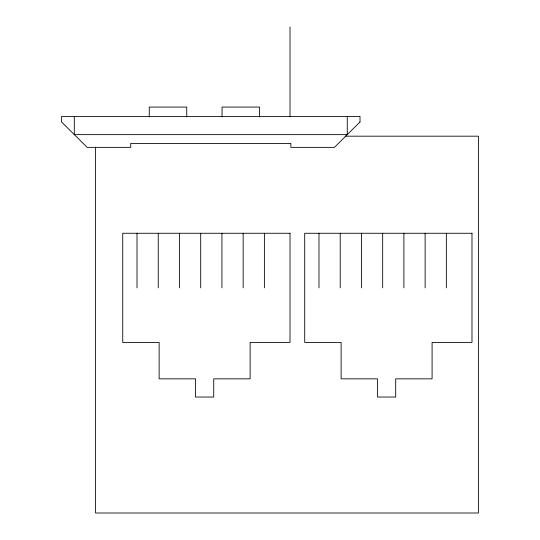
<?xml version="1.0" encoding="UTF-8"?>
<svg xmlns="http://www.w3.org/2000/svg" width="540" height="540" viewBox="0 0 540 540"><rect width="100%" height="100%" fill="white"/><g stroke="black" fill="none" stroke-linecap="round" stroke-linejoin="round"><path stroke-width="0.81" d="M345.175 136.181L478.427 136.181L478.427 513L95.54 513L95.54 147.143M446.357 233.267L446.357 287.854M425.129 233.267L425.129 287.854M403.9 233.267L403.9 287.854M382.671 233.267L382.671 287.854M361.442 233.267L361.442 287.854M347.267 116.431L347.267 134.629L74.311 134.629L74.311 116.431M340.214 233.267L340.214 287.854M318.978 233.267L318.978 287.854M290.014 27L290.014 116.863M264.391 233.267L264.391 287.854M259.531 116.991L259.531 107.069L222.048 107.069L222.048 116.991M243.162 233.267L243.162 287.854M221.933 233.267L221.933 287.854M200.698 233.267L200.698 287.854M186.746 116.991L186.746 107.069L149.263 107.069L149.263 116.991M179.469 233.267L179.469 287.854M158.24 233.267L158.24 287.854M137.012 233.267L137.012 287.854M360.005 121.986L334.435 147.366L290.858 147.366L290.858 143.458L130.721 143.458L130.721 147.366L87.149 147.366L61.574 121.986L61.574 116.431L360.005 116.431L360.005 121.986M290.014 233.267L122.742 233.267L122.742 342.448L159.131 342.448L159.131 378.837L195.527 378.837L195.527 397.035L213.725 397.035L213.725 378.837L250.121 378.837L250.121 342.448L290.014 342.448L290.014 233.267M471.987 233.267L304.709 233.267L304.709 342.448L341.105 342.448L341.105 378.837L377.501 378.837L377.501 397.035L395.692 397.035L395.692 378.837L432.088 378.837L432.088 342.448L471.987 342.448L471.987 233.267"/></g></svg>
